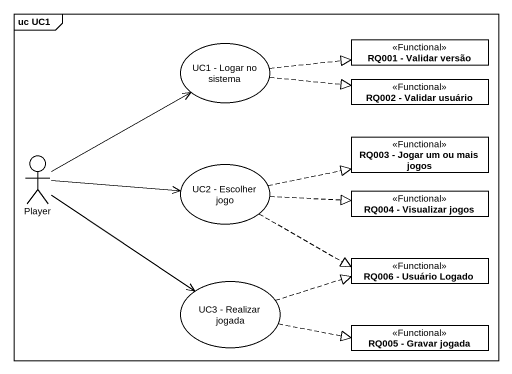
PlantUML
@startuml
mainframe uc UC1
allowmixing
hide circle
hide empty members
usecase "UC1 - Logar no sistema" as UC1_Logar_no_sistema
class "RQ001 - Validar versão" as RQ001_Validar_versão <<Functional>>
class "RQ002 - Validar usuário" as RQ002_Validar_usuário <<Functional>>
actor Player
usecase "UC2 - Escolher jogo" as UC2_Escolher_jogo
class "RQ003 - Jogar um ou mais jogos" as RQ003_Jogar_um_ou_mais_jogos <<Functional>>
class "RQ004 - Visualizar jogos" as RQ004_Visualizar_jogos <<Functional>>
usecase "UC3 - Realizar jogada" as UC3_Realizar_jogada
class "RQ006 - Usuário Logado" as RQ006_Usuário_Logado <<Functional>>
class "RQ005 - Gravar jogada" as RQ005_Gravar_jogada <<Functional>>
UC1_Logar_no_sistema .right.|> RQ001_Validar_versão
UC1_Logar_no_sistema .right.|> RQ002_Validar_usuário
Player -up-> UC1_Logar_no_sistema
Player -right-> UC2_Escolher_jogo
Player --> UC3_Realizar_jogada
UC2_Escolher_jogo .right.|> RQ003_Jogar_um_ou_mais_jogos
UC2_Escolher_jogo .right.|> RQ004_Visualizar_jogos
UC2_Escolher_jogo .right.|> RQ006_Usuário_Logado
UC3_Realizar_jogada .right.|> RQ006_Usuário_Logado
UC3_Realizar_jogada .right.|> RQ005_Gravar_jogada
@enduml
